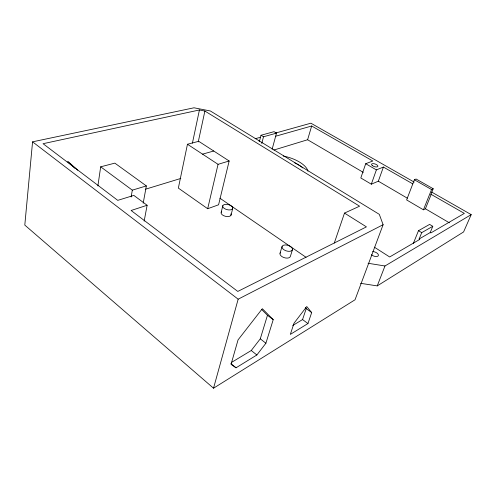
<?xml version="1.0" encoding="UTF-8"?>
<svg xmlns="http://www.w3.org/2000/svg" width="496" height="496" viewBox="0 0 496 496"><rect width="100%" height="100%" fill="white"/><g stroke="black" fill="none" stroke-linecap="round" stroke-linejoin="round"><path stroke-width="0.74" d="M32.569 141.831L24.8 225.097L213.528 388.207L355.024 299.789L383.11 224.707L379.304 214.346L210.354 110.974L193.998 107.793L32.569 141.831L238.161 299.181L383.11 224.707M97.892 185.932L100.682 166.817L114.849 163.134L146.351 185.919L143.189 203.205M131.13 197.011L132.314 190.148L100.682 166.817M144.162 221.117L147.12 205.263L133.821 195.399L117.75 200.359L43.065 143.704L199.423 109.982L204.891 111.048L359.594 206.193L344.497 213.094L334.298 243.028M187.463 144.249L178.355 188.096L207.681 208.723L218.581 204.792L229.158 160.983L198.741 141.317L187.463 144.249L218.054 164.325L229.158 160.983M192.417 143.158L199.423 109.982M198.251 141.893L204.891 111.048M207.681 208.723L218.054 164.325M221.216 212.214L222.84 205.598M230.993 215.252L232.661 208.655A5.171 2.616 13.8 0 0 226.312 204.315A5.171 2.616 13.8 0 0 224.254 208.45A5.171 2.616 13.8 0 0 232.661 208.655M272.137 149.228L276.495 133.145L274.028 131.669L261.02 135.259L259.458 141.273L258.962 140.969M261.758 143.468L263.519 136.766L276.495 133.145M213.528 388.207L238.161 299.181M273.904 150.034L307.607 139.748L311.668 126.003L372.812 161.002L365.707 163.723L360.809 177.965L371.324 184.183L378.336 181.195L383.402 167.059L412.821 183.898M280.029 253.258L282.05 246.512M231.669 362.328L251.267 350.505L260.282 338.83L267.468 315.282L261.652 309.473M292.435 249.748A5.437 2.914 17.1 0 1 283.892 249.761A5.437 2.914 17.1 0 1 285.386 244.937A5.437 2.914 17.1 0 1 292.435 249.748L290.352 256.482A5.406 2.945 17.1 0 1 283.613 257.455A5.406 2.945 17.1 0 1 280.445 252.594M265.893 343.238L273.228 319.66L262.334 308.71L238.049 339.89L231.049 364.343L236.028 367.803L256.854 354.987L265.893 343.238L260.282 338.83M292.733 325.494L302.554 319.567L306.23 308.624L305.319 307.508M307.935 323.553L311.68 312.592L306.764 306.534L294.016 323.206L290.327 334.391L307.935 323.553L302.554 319.567M371.324 184.183L376.377 169.886L383.402 167.059M431.185 194.407L430.857 194.575L433.206 188.734L416.063 179.013L414.389 179.775L406.627 199.931L423.435 209.808L425.407 208.773L431.185 194.407L464.349 213.392L430.85 232.934L430.218 232.55L419.132 239.004L419.777 239.394L389.664 256.971L374.375 247.175M360.567 283.315L377.239 285.901L384.97 265.986L471.2 214.619L431.632 192.051M423.435 209.808L431.563 189.54L433.206 188.734M413.335 243.449L418.494 230.677L429.617 224.403L432.803 226.3L430.218 232.55M419.132 239.004L421.724 232.636L432.803 226.3M471.2 214.619L463.586 231.942L377.239 285.901M147.12 205.263L131.111 210.496L237.789 291.431L366.432 226.87L344.497 213.094M145.297 189.28L180.811 178.442M132.314 190.148L146.351 185.919M275.621 136.239L311.668 126.003M202.542 154.144L213.739 151.013M255.118 138.75L260.326 137.299M275.199 133.151L310.905 123.194L414.191 182.106M368.057 263.264L384.97 265.986M414.389 179.775L431.563 189.54M365.707 163.723L376.377 169.886M307.607 139.748L363.27 172.36M378.336 181.195L407.321 198.177M425.407 208.773L449.388 222.822M261.02 135.259L263.519 136.766M418.494 230.677L421.724 232.636M219.846 198.158L306.038 257.288M306.23 308.624L311.68 312.592M267.468 315.282L273.228 319.66M251.267 350.505L256.854 354.987M230.931 363.58L236.028 367.803M67.537 161.622L75.373 168.64M68.281 161.721L77.76 170.221M372.676 251.596A4.185 2.108 21 0 1 377.834 253.859A4.185 2.108 21 0 1 376.78 256.506A4.185 2.108 21 0 1 371.436 254.702M283.235 156.042A23.727 10.528 15.9 0 1 307.966 171.182M294.475 162.707A23.672 10.59 15.9 0 1 302.814 167.915M230.931 213.844A5.146 2.647 13.7 0 1 225.525 216.33A5.146 2.647 13.7 0 1 221.706 211.643M372.341 165.583A3.336 1.358 18.8 0 0 377.747 166.594A3.336 1.358 18.8 0 0 374.083 163.73A3.336 1.358 18.8 0 0 372.341 165.583"/></g></svg>
